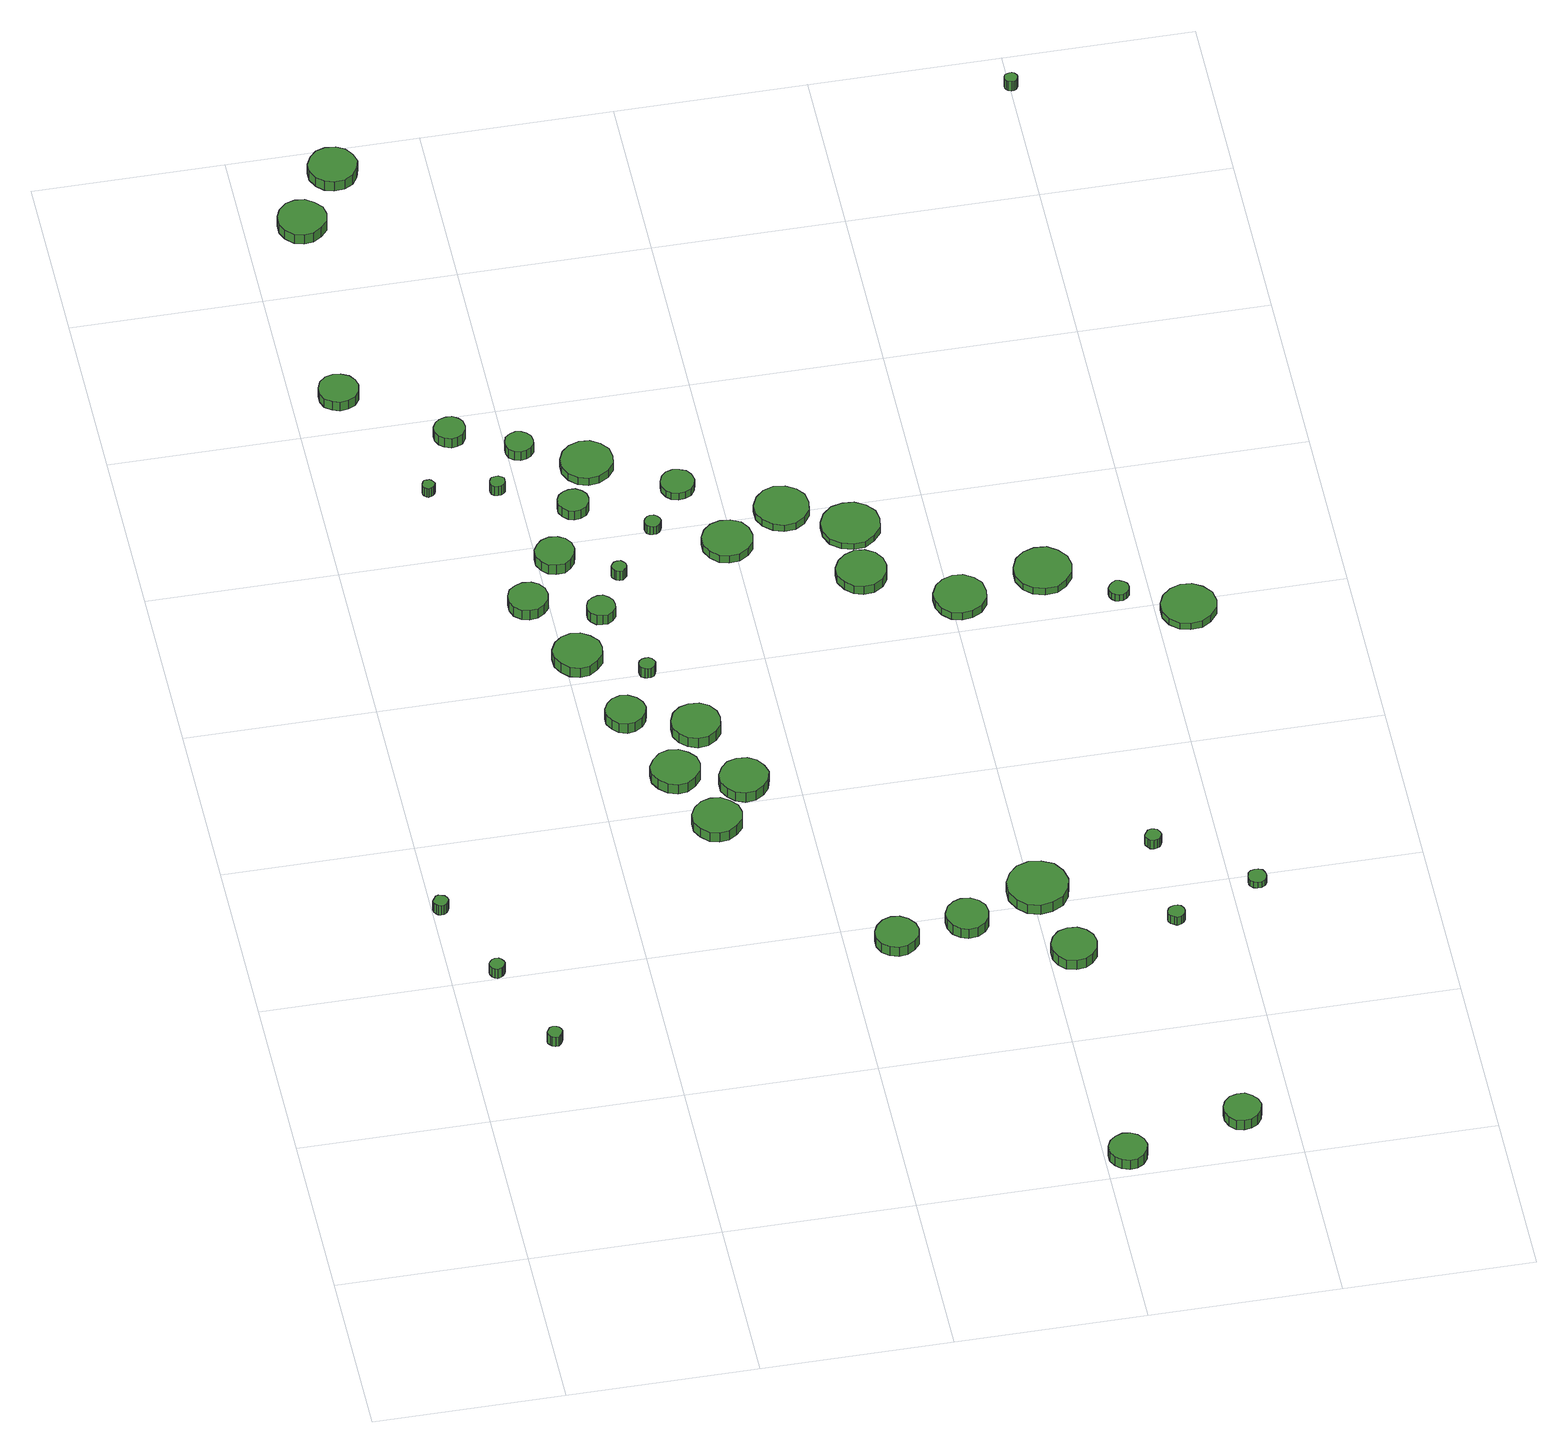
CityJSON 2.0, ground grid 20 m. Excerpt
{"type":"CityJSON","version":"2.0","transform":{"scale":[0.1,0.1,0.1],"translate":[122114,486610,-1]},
"CityObjects":{
"tree1":{"type":"SolitaryVegetationObject","attributes":{"function":"something"},"geometry":[{"type":"MultiSurface","lod":"1","boundaries":[[[0,1,2,3,4,5,6,7,8,9,10,11,12,13,14]],[[15,16,17,18,19,20,21,22,23,24,25,26,27,28,29]],[[0,29,28,1]],[[1,28,27,2]],[[2,27,26,3]],[[3,26,25,4]],[[4,25,24,5]],[[5,24,23,6]],[[6,23,22,7]],[[7,22,21,8]],[[8,21,20,9]],[[9,20,19,10]],[[10,19,18,11]],[[11,18,17,12]],[[12,17,16,13]],[[13,16,15,14]],[[14,15,29,0]]]}]},
"tree2":{"type":"SolitaryVegetationObject","attributes":{"function":"something"},"geometry":[{"type":"MultiSurface","lod":"1","boundaries":[[[30,31,32,33,34,35,36,37,38,39,40,41,42,43,44]],[[45,46,47,48,49,50,51,52,53,54,55,56,57,58,59]],[[30,59,58,31]],[[31,58,57,32]],[[32,57,56,33]],[[33,56,55,34]],[[34,55,54,35]],[[35,54,53,36]],[[36,53,52,37]],[[37,52,51,38]],[[38,51,50,39]],[[39,50,49,40]],[[40,49,48,41]],[[41,48,47,42]],[[42,47,46,43]],[[43,46,45,44]],[[44,45,59,30]]]}]},
"tree3":{"type":"SolitaryVegetationObject","attributes":{"function":"something"},"geometry":[{"type":"MultiSurface","lod":"1","boundaries":[[[60,61,62,63,64,65,66,67,68,69,70,71,72,73,74]],[[75,76,77,78,79,80,81,82,83,84,85,86,87,88,89]],[[60,89,88,61]],[[61,88,87,62]],[[62,87,86,63]],[[63,86,85,64]],[[64,85,84,65]],[[65,84,83,66]],[[66,83,82,67]],[[67,82,81,68]],[[68,81,80,69]],[[69,80,79,70]],[[70,79,78,71]],[[71,78,77,72]],[[72,77,76,73]],[[73,76,75,74]],[[74,75,89,60]]]}]},
"tree4":{"type":"SolitaryVegetationObject","attributes":{"function":"something"},"geometry":[{"type":"MultiSurface","lod":"1","boundaries":[[[90,91,92,93,94,95,96,97,98,99,100,101,102,103,104]],[[105,106,107,108,109,110,111,112,113,114,115,116,117,118,119]],[[90,119,118,91]],[[91,118,117,92]],[[92,117,116,93]],[[93,116,115,94]],[[94,115,114,95]],[[95,114,113,96]],[[96,113,112,97]],[[97,112,111,98]],[[98,111,110,99]],[[99,110,109,100]],[[100,109,108,101]],[[101,108,107,102]],[[102,107,106,103]],[[103,106,105,104]],[[104,105,119,90]]]}]},
"tree5":{"type":"SolitaryVegetationObject","attributes":{"function":"something"},"geometry":[{"type":"MultiSurface","lod":"1","boundaries":[[[120,121,122,123,124,125,126,127,128,129,130,131,132,133,134]],[[135,136,137,138,139,140,141,142,143,144,145,146,147,148,149]],[[120,149,148,121]],[[121,148,147,122]],[[122,147,146,123]],[[123,146,145,124]],[[124,145,144,125]],[[125,144,143,126]],[[126,143,142,127]],[[127,142,141,128]],[[128,141,140,129]],[[129,140,139,130]],[[130,139,138,131]],[[131,138,137,132]],[[132,137,136,133]],[[133,136,135,134]],[[134,135,149,120]]]}]},
"tree6":{"type":"SolitaryVegetationObject","attributes":{"function":"something"},"geometry":[{"type":"MultiSurface","lod":"1","boundaries":[[[150,151,152,153,154,155,156,157,158,159,160,161,162,163,164]],[[165,166,167,168,169,170,171,172,173,174,175,176,177,178,179]],[[150,179,178,151]],[[151,178,177,152]],[[152,177,176,153]],[[153,176,175,154]],[[154,175,174,155]],[[155,174,173,156]],[[156,173,172,157]],[[157,172,171,158]],[[158,171,170,159]],[[159,170,169,160]],[[160,169,168,161]],[[161,168,167,162]],[[162,167,166,163]],[[163,166,165,164]],[[164,165,179,150]]]}]},
"tree7":{"type":"SolitaryVegetationObject","attributes":{"function":"something"},"geometry":[{"type":"MultiSurface","lod":"1","boundaries":[[[180,181,182,183,184,185,186,187,188,189,190,191,192,193,194]],[[195,196,197,198,199,200,201,202,203,204,205,206,207,208,209]],[[180,209,208,181]],[[181,208,207,182]],[[182,207,206,183]],[[183,206,205,184]],[[184,205,204,185]],[[185,204,203,186]],[[186,203,202,187]],[[187,202,201,188]],[[188,201,200,189]],[[189,200,199,190]],[[190,199,198,191]],[[191,198,197,192]],[[192,197,196,193]],[[193,196,195,194]],[[194,195,209,180]]]}]},
"tree8":{"type":"SolitaryVegetationObject","attributes":{"function":"something"},"geometry":[{"type":"MultiSurface","lod":"1","boundaries":[[[210,211,212,213,214,215,216,217,218,219,220,221,222,223,224]],[[225,226,227,228,229,230,231,232,233,234,235,236,237,238,239]],[[210,239,238,211]],[[211,238,237,212]],[[212,237,236,213]],[[213,236,235,214]],[[214,235,234,215]],[[215,234,233,216]],[[216,233,232,217]],[[217,232,231,218]],[[218,231,230,219]],[[219,230,229,220]],[[220,229,228,221]],[[221,228,227,222]],[[222,227,226,223]],[[223,226,225,224]],[[224,225,239,210]]]}]},
"tree9":{"type":"SolitaryVegetationObject","attributes":{"function":"something"},"geometry":[{"type":"MultiSurface","lod":"1","boundaries":[[[240,241,242,243,244,245,246,247,248,249,250,251,252,253,254]],[[255,256,257,258,259,260,261,262,263,264,265,266,267,268,269]],[[240,269,268,241]],[[241,268,267,242]],[[242,267,266,243]],[[243,266,265,244]],[[244,265,264,245]],[[245,264,263,246]],[[246,263,262,247]],[[247,262,261,248]],[[248,261,260,249]],[[249,260,259,250]],[[250,259,258,251]],[[251,258,257,252]],[[252,257,256,253]],[[253,256,255,254]],[[254,255,269,240]]]}]},
"tree10":{"type":"SolitaryVegetationObject","attributes":{"function":"something"},"geometry":[{"type":"MultiSurface","lod":"1","boundaries":[[[270,271,272,273,274,275,276,277,278,279,280,281,282,283,284]],[[285,286,287,288,289,290,291,292,293,294,295,296,297,298,299]],[[270,299,298,271]],[[271,298,297,272]],[[272,297,296,273]],[[273,296,295,274]],[[274,295,294,275]],[[275,294,293,276]],[[276,293,292,277]],[[277,292,291,278]],[[278,291,290,279]],[[279,290,289,280]],[[280,289,288,281]],[[281,288,287,282]],[[282,287,286,283]],[[283,286,285,284]],[[284,285,299,270]]]}]},
"tree11":{"type":"SolitaryVegetationObject","attributes":{"function":"something"},"geometry":[{"type":"MultiSurface","lod":"1","boundaries":[[[300,301,302,303,304,305,306,307,308,309,310,311,312,313,314]],[[315,316,317,318,319,320,321,322,323,324,325,326,327,328,329]],[[300,329,328,301]],[[301,328,327,302]],[[302,327,326,303]],[[303,326,325,304]],[[304,325,324,305]],[[305,324,323,306]],[[306,323,322,307]],[[307,322,321,308]],[[308,321,320,309]],[[309,320,319,310]],[[310,319,318,311]],[[311,318,317,312]],[[312,317,316,313]],[[313,316,315,314]],[[314,315,329,300]]]}]},
"tree12":{"type":"SolitaryVegetationObject","attributes":{"function":"something"},"geometry":[{"type":"MultiSurface","lod":"1","boundaries":[[[330,331,332,333,334,335,336,337,338,339,340,341,342,343,344]],[[345,346,347,348,349,350,351,352,353,354,355,356,357,358,359]],[[330,359,358,331]],[[331,358,357,332]],[[332,357,356,333]],[[333,356,355,334]],[[334,355,354,335]],[[335,354,353,336]],[[336,353,352,337]],[[337,352,351,338]],[[338,351,350,339]],[[339,350,349,340]],[[340,349,348,341]],[[341,348,347,342]],[[342,347,346,343]],[[343,346,345,344]],[[344,345,359,330]]]}]},
"tree13":{"type":"SolitaryVegetationObject","attributes":{"function":"something"},"geometry":[{"type":"MultiSurface","lod":"1","boundaries":[[[360,361,362,363,364,365,366,367,368,369,370,371,372,373,374]],[[375,376,377,378,379,380,381,382,383,384,385,386,387,388,389]],[[360,389,388,361]],[[361,388,387,362]],[[362,387,386,363]],[[363,386,385,364]],[[364,385,384,365]],[[365,384,383,366]],[[366,383,382,367]],[[367,382,381,368]],[[368,381,380,369]],[[369,380,379,370]],[[370,379,378,371]],[[371,378,377,372]],[[372,377,376,373]],[[373,376,375,374]],[[374,375,389,360]]]}]},
"tree14":{"type":"SolitaryVegetationObject","attributes":{"function":"something"},"geometry":[{"type":"MultiSurface","lod":"1","boundaries":[[[390,391,392,393,394,395,396,397,398,399,400,401,402,403,404]],[[405,406,407,408,409,410,411,412,413,414,415,416,417,418,419]],[[390,419,418,391]],[[391,418,417,392]],[[392,417,416,393]],[[393,416,415,394]],[[394,415,414,395]],[[395,414,413,396]],[[396,413,412,397]],[[397,412,411,398]],[[398,411,410,399]],[[399,410,409,400]],[[400,409,408,401]],[[401,408,407,402]],[[402,407,406,403]],[[403,406,405,404]],[[404,405,419,390]]]}]},
"tree15":{"type":"SolitaryVegetationObject","attributes":{"function":"something"},"geometry":[{"type":"MultiSurface","lod":"1","boundaries":[[[420,421,422,423,424,425,426,427,428,429,430,431,432,433,434]],[[435,436,437,438,439,440,441,442,443,444,445,446,447,448,449]],[[420,449,448,421]],[[421,448,447,422]],[[422,447,446,423]],[[423,446,445,424]],[[424,445,444,425]],[[425,444,443,426]],[[426,443,442,427]],[[427,442,441,428]],[[428,441,440,429]],[[429,440,439,430]],[[430,439,438,431]],[[431,438,437,432]],[[432,437,436,433]],[[433,436,435,434]],[[434,435,449,420]]]}]},
"tree16":{"type":"SolitaryVegetationObject","attributes":{"function":"something"},"geometry":[{"type":"MultiSurface","lod":"1","boundaries":[[[450,451,452,453,454,455,456,457,458,459,460,461,462,463,464]],[[465,466,467,468,469,470,471,472,473,474,475,476,477,478,479]],[[450,479,478,451]],[[451,478,477,452]],[[452,477,476,453]],[[453,476,475,454]],[[454,475,474,455]],[[455,474,473,456]],[[456,473,472,457]],[[457,472,471,458]],[[458,471,470,459]],[[459,470,469,460]],[[460,469,468,461]],[[461,468,467,462]],[[462,467,466,463]],[[463,466,465,464]],[[464,465,479,450]]]}]},
"tree17":{"type":"SolitaryVegetationObject","attributes":{"function":"something"},"geometry":[{"type":"MultiSurface","lod":"1","boundaries":[[[480,481,482,483,484,485,486,487,488,489,490,491,492,493,494]],[[495,496,497,498,499,500,501,502,503,504,505,506,507,508,509]],[[480,509,508,481]],[[481,508,507,482]],[[482,507,506,483]],[[483,506,505,484]],[[484,505,504,485]],[[485,504,503,486]],[[486,503,502,487]],[[487,502,501,488]],[[488,501,500,489]],[[489,500,499,490]],[[490,499,498,491]],[[491,498,497,492]],[[492,497,496,493]],[[493,496,495,494]],[[494,495,509,480]]]}]},
"tree18":{"type":"SolitaryVegetationObject","attributes":{"function":"something"},"geometry":[{"type":"MultiSurface","lod":"1","boundaries":[[[510,511,512,513,514,515,516,517,518,519,520,521,522,523,524]],[[525,526,527,528,529,530,531,532,533,534,535,536,537,538,539]],[[510,539,538,511]],[[511,538,537,512]],[[512,537,536,513]],[[513,536,535,514]],[[514,535,534,515]],[[515,534,533,516]],[[516,533,532,517]],[[517,532,531,518]],[[518,531,530,519]],[[519,530,529,520]],[[520,529,528,521]],[[521,528,527,522]],[[522,527,526,523]],[[523,526,525,524]],[[524,525,539,510]]]}]},
"tree19":{"type":"SolitaryVegetationObject","attributes":{"function":"something"},"geometry":[{"type":"MultiSurface","lod":"1","boundaries":[[[540,541,542,543,544,545,546,547,548,549,550,551,552,553,554]],[[555,556,557,558,559,560,561,562,563,564,565,566,567,568,569]],[[540,569,568,541]],[[541,568,567,542]],[[542,567,566,543]],[[543,566,565,544]],[[544,565,564,545]],[[545,564,563,546]],[[546,563,562,547]],[[547,562,561,548]],[[548,561,560,549]],[[549,560,559,550]],[[550,559,558,551]],[[551,558,557,552]],[[552,557,556,553]],[[553,556,555,554]],[[554,555,569,540]]]}]},
"tree20":{"type":"SolitaryVegetationObject","attributes":{"function":"something"},"geometry":[{"type":"MultiSurface","lod":"1","boundaries":[[[570,571,572,573,574,575,576,577,578,579,580,581,582,583,584]],[[585,586,587,588,589,590,591,592,593,594,595,596,597,598,599]],[[570,599,598,571]],[[571,598,597,572]],[[572,597,596,573]],[[573,596,595,574]],[[574,595,594,575]],[[575,594,593,576]],[[576,593,592,577]],[[577,592,591,578]],[[578,591,590,579]],[[579,590,589,580]],[[580,589,588,581]],[[581,588,587,582]],[[582,587,586,583]],[[583,586,585,584]],[[584,585,599,570]]]}]},
"tree21":{"type":"SolitaryVegetationObject","attributes":{"function":"something"},"geometry":[{"type":"MultiSurface","lod":"1","boundaries":[[[600,601,602,603,604,605,606,607,608,609,610,611,612,613,614]],[[615,616,617,618,619,620,621,622,623,624,625,626,627,628,629]],[[600,629,628,601]],[[601,628,627,602]],[[602,627,626,603]],[[603,626,625,604]],[[604,625,624,605]],[[605,624,623,606]],[[606,623,622,607]],[[607,622,621,608]],[[608,621,620,609]],[[609,620,619,610]],[[610,619,618,611]],[[611,618,617,612]],[[612,617,616,613]],[[613,616,615,614]],[[614,615,629,600]]]}]},
"tree22":{"type":"SolitaryVegetationObject","attributes":{"function":"something"},"geometry":[{"type":"MultiSurface","lod":"1","boundaries":[[[630,631,632,633,634,635,636,637,638,639,640,641,642,643,644]],[[645,646,647,648,649,650,651,652,653,654,655,656,657,658,659]],[[630,659,658,631]],[[631,658,657,632]],[[632,657,656,633]],[[633,656,655,634]],[[634,655,654,635]],[[635,654,653,636]],[[636,653,652,637]],[[637,652,651,638]],[[638,651,650,639]],[[639,650,649,640]],[[640,649,648,641]],[[641,648,647,642]],[[642,647,646,643]],[[643,646,645,644]],[[644,645,659,630]]]}]},
"tree23":{"type":"SolitaryVegetationObject","attributes":{"function":"something"},"geometry":[{"type":"MultiSurface","lod":"1","boundaries":[[[660,661,662,663,664,665,666,667,668,669,670,671,672,673,674]],[[675,676,677,678,679,680,681,682,683,684,685,686,687,688,689]],[[660,689,688,661]],[[661,688,687,662]],[[662,687,686,663]],[[663,686,685,664]],[[664,685,684,665]],[[665,684,683,666]],[[666,683,682,667]],[[667,682,681,668]],[[668,681,680,669]],[[669,680,679,670]],[[670,679,678,671]],[[671,678,677,672]],[[672,677,676,673]],[[673,676,675,674]],[[674,675,689,660]]]}]},
"tree24":{"type":"SolitaryVegetationObject","attributes":{"function":"something"},"geometry":[{"type":"MultiSurface","lod":"1","boundaries":[[[690,691,692,693,694,695,696,697,698,699,700,701,702,703,704]],[[705,706,707,708,709,710,711,712,713,714,715,716,717,718,719]],[[690,719,718,691]],[[691,718,717,692]],[[692,717,716,693]],[[693,716,715,694]],[[694,715,714,695]],[[695,714,713,696]],[[696,713,712,697]],[[697,712,711,698]],[[698,711,710,699]],[[699,710,709,700]],[[700,709,708,701]],[[701,708,707,702]],[[702,707,706,703]],[[703,706,705,704]],[[704,705,719,690]]]}]},
"tree25":{"type":"SolitaryVegetationObject","attributes":{"function":"something"},"geometry":[{"type":"MultiSurface","lod":"1","boundaries":[[[720,721,722,723,724,725,726,727,728,729,730,731,732,733,734]],[[735,736,737,738,739,740,741,742,743,744,745,746,747,748,749]],[[720,749,748,721]],[[721,748,747,722]],[[722,747,746,723]],[[723,746,745,724]],[[724,745,744,725]],[[725,744,743,726]],[[726,743,742,727]],[[727,742,741,728]],[[728,741,740,729]],[[729,740,739,730]],[[730,739,738,731]],[[731,738,737,732]],[[732,737,736,733]],[[733,736,735,734]],[[734,735,749,720]]]}]},
"tree26":{"type":"SolitaryVegetationObject","attributes":{"function":"something"},"geometry":[{"type":"MultiSurface","lod":"1","boundaries":[[[750,751,752,753,754,755,756,757,758,759,760,761,762,763,764]],[[765,766,767,768,769,770,771,772,773,774,775,776,777,778,779]],[[750,779,778,751]],[[751,778,777,752]],[[752,777,776,753]],[[753,776,775,754]],[[754,775,774,755]],[[755,774,773,756]],[[756,773,772,757]],[[757,772,771,758]],[[758,771,770,759]],[[759,770,769,760]],[[760,769,768,761]],[[761,768,767,762]],[[762,767,766,763]],[[763,766,765,764]],[[764,765,779,750]]]}]},
"tree27":{"type":"SolitaryVegetationObject","attributes":{"function":"something"},"geometry":[{"type":"MultiSurface","lod":"1","boundaries":[[[780,781,782,783,784,785,786,787,788,789,790,791,792,793,794]],[[795,796,797,798,799,800,801,802,803,804,805,806,807,808,809]],[[780,809,808,781]],[[781,808,807,782]],[[782,807,806,783]],[[783,806,805,784]],[[784,805,804,785]],[[785,804,803,786]],[[786,803,802,787]],[[787,802,801,788]],[[788,801,800,789]],[[789,800,799,790]],[[790,799,798,791]],[[791,798,797,792]],[[792,797,796,793]],[[793,796,795,794]],[[794,795,809,780]]]}]},
"tree28":{"type":"SolitaryVegetationObject","attributes":{"function":"something"},"geometry":[{"type":"MultiSurface","lod":"1","boundaries":[[[810,811,812,813,814,815,816,817,818,819,820,821,822,823,824]],[[825,826,827,828,829,830,831,832,833,834,835,836,837,838,839]],[[810,839,838,811]],[[811,838,837,812]],[[812,837,836,813]],[[813,836,835,814]],[[814,835,834,815]],[[815,834,833,816]],[[816,833,832,817]],[[817,832,831,818]],[[818,831,830,819]],[[819,830,829,820]],[[820,829,828,821]],[[821,828,827,822]],[[822,827,826,823]],[[823,826,825,824]],[[824,825,839,810]]]}]},
"tree29":{"type":"SolitaryVegetationObject","attributes":{"function":"something"},"geometry":[{"type":"MultiSurface","lod":"1","boundaries":[[[840,841,842,843,844,845,846,847,848,849,850,851,852,853,854]],[[855,856,857,858,859,860,861,862,863,864,865,866,867,868,869]],[[840,869,868,841]],[[841,868,867,842]],[[842,867,866,843]],[[843,866,865,844]],[[844,865,864,845]],[[845,864,863,846]],[[846,863,862,847]],[[847,862,861,848]],[[848,861,860,849]],[[849,860,859,850]],[[850,859,858,851]],[[851,858,857,852]],[[852,857,856,853]],[[853,856,855,854]],[[854,855,869,840]]]}]},
"tree30":{"type":"SolitaryVegetationObject","attributes":{"function":"something"},"geometry":[{"type":"MultiSurface","lod":"1","boundaries":[[[870,871,872,873,874,875,876,877,878,879,880,881,882,883,884]],[[885,886,887,888,889,890,891,892,893,894,895,896,897,898,899]],[[870,899,898,871]],[[871,898,897,872]],[[872,897,896,873]],[[873,896,895,874]],[[874,895,894,875]],[[875,894,893,876]],[[876,893,892,877]],[[877,892,891,878]],[[878,891,890,879]],[[879,890,889,880]],[[880,889,888,881]],[[881,888,887,882]],[[882,887,886,883]],[[883,886,885,884]],[[884,885,899,870]]]}]},
"tree31":{"type":"SolitaryVegetationObject","attributes":{"function":"something"},"geometry":[{"type":"MultiSurface","lod":"1","boundaries":[[[900,901,902,903,904,905,906,907,908,909,910,911,912,913,914]],[[915,916,917,918,919,920,921,922,923,924,925,926,927,928,929]],[[900,929,928,901]],[[901,928,927,902]],[[902,927,926,903]],[[903,926,925,904]],[[904,925,924,905]],[[905,924,923,906]],[[906,923,922,907]],[[907,922,921,908]],[[908,921,920,909]],[[909,920,919,910]],[[910,919,918,911]],[[911,918,917,912]],[[912,917,916,913]],[[913,916,915,914]],[[914,915,929,900]]]}]},
"tree32":{"type":"SolitaryVegetationObject","attributes":{"function":"something"},"geometry":[{"type":"MultiSurface","lod":"1","boundaries":[[[930,931,932,933,934,935,936,937,938,939,940,941,942,943,944]],[[945,946,947,948,949,950,951,952,953,954,955,956,957,958,959]],[[930,959,958,931]],[[931,958,957,932]],[[932,957,956,933]],[[933,956,955,934]],[[934,955,954,935]],[[935,954,953,936]],[[936,953,952,937]],[[937,952,951,938]],[[938,951,950,939]],[[939,950,949,940]],[[940,949,948,941]],[[941,948,947,942]],[[942,947,946,943]],[[943,946,945,944]],[[944,945,959,930]]]}]},
"tree33":{"type":"SolitaryVegetationObject","attributes":{"function":"something"},"geometry":[{"type":"MultiSurface","lod":"1","boundaries":[[[960,961,962,963,964,965,966,967,968,969,970,971,972,973,974]],[[975,976,977,978,979,980,981,982,983,984,985,986,987,988,989]],[[960,989,988,961]],[[961,988,987,962]],[[962,987,986,963]],[[963,986,985,964]],[[964,985,984,965]],[[965,984,983,966]],[[966,983,982,967]],[[967,982,981,968]],[[968,981,980,969]],[[969,980,979,970]],[[970,979,978,971]],[[971,978,977,972]],[[972,977,976,973]],[[973,976,975,974]],[[974,975,989,960]]]}]},
"tree34":{"type":"SolitaryVegetationObject","attributes":{"function":"something"},"geometry":[{"type":"MultiSurface","lod":"1","boundaries":[[[990,991,992,993,994,995,996,997,998,999,1000,1001,1002,1003,1004]],[[1005,1006,1007,1008,1009,1010,1011,1012,1013,1014,1015,1016,1017,1018,1019]],[[990,1019,1018,991]],[[991,1018,1017,992]],[[992,1017,1016,993]],[[993,1016,1015,994]],[[994,1015,1014,995]],[[995,1014,1013,996]],[[996,1013,1012,997]],[[997,1012,1011,998]],[[998,1011,1010,999]],[[999,1010,1009,1000]],[[1000,1009,1008,1001]],[[1001,1008,1007,1002]],[[1002,1007,1006,1003]],[[1003,1006,1005,1004]],[[1004,1005,1019,990]]]}]},
"tree35":{"type":"SolitaryVegetationObject","attributes":{"function":"something"},"geometry":[{"type":"MultiSurface","lod":"1","boundaries":[[[1020,1021,1022,1023,1024,1025,1026,1027,1028,1029,1030,1031,1032,1033,1034]],[[1035,1036,1037,1038,1039,1040,1041,1042,1043,1044,1045,1046,1047,1048,1049]],[[1020,1049,1048,1021]],[[1021,1048,1047,1022]],[[1022,1047,1046,1023]],[[1023,1046,1045,1024]],[[1024,1045,1044,1025]],[[1025,1044,1043,1026]],[[1026,1043,1042,1027]],[[1027,1042,1041,1028]],[[1028,1041,1040,1029]],[[1029,1040,1039,1030]],[[1030,1039,1038,1031]],[[1031,1038,1037,1032]],[[1032,1037,1036,1033]],[[1033,1036,1035,1034]],[[1034,1035,1049,1020]]]}]},
"tree36":{"type":"SolitaryVegetationObject","attributes":{"function":"something"},"geometry":[{"type":"MultiSurface","lod":"1","boundaries":[[[1050,1051,1052,1053,1054,1055,1056,1057,1058,1059,1060,1061,1062,1063,1064]],[[1065,1066,1067,1068,1069,1070,1071,1072,1073,1074,1075,1076,1077,1078,1079]],[[1050,1079,1078,1051]],[[1051,1078,1077,1052]],[[1052,1077,1076,1053]],[[1053,1076,1075,1054]],[[1054,1075,1074,1055]],[[1055,1074,1073,1056]],[[1056,1073,1072,1057]],[[1057,1072,1071,1058]],[[1058,1071,1070,1059]],[[1059,1070,1069,1060]],[[1060,1069,1068,1061]],[[1061,1068,1067,1062]],[[1062,1067,1066,1063]],[[1063,1066,1065,1064]],[[1064,1065,1079,1050]]]}]},
"tree37":{"type":"SolitaryVegetationObject","attributes":{"function":"something"},"geometry":[{"type":"MultiSurface","lod":"1","boundaries":[[[1080,1081,1082,1083,1084,1085,1086,1087,1088,1089,1090,1091,1092,1093,1094]],[[1095,1096,1097,1098,1099,1100,1101,1102,1103,1104,1105,1106,1107,1108,1109]],[[1080,1109,1108,1081]],[[1081,1108,1107,1082]],[[1082,1107,1106,1083]],[[1083,1106,1105,1084]],[[1084,1105,1104,1085]],[[1085,1104,1103,1086]],[[1086,1103,1102,1087]],[[1087,1102,1101,1088]],[[1088,1101,1100,1089]],[[1089,1100,1099,1090]],[[1090,1099,1098,1091]],[[1091,1098,1097,1092]],[[1092,1097,1096,1093]],[[1093,1096,1095,1094]],[[1094,1095,1109,1080]]]}]},
"tree38":{"type":"SolitaryVegetationObject","attributes":{"function":"something"},"geometry":[{"type":"MultiSurface","lod":"1","boundaries":[[[1110,1111,1112,1113,1114,1115,1116,1117,1118,1119,1120,1121,1122,1123,1124]],[[1125,1126,1127,1128,1129,1130,1131,1132,1133,1134,1135,1136,1137,1138,1139]],[[1110,1139,1138,1111]],[[1111,1138,1137,1112]],[[1112,1137,1136,1113]],[[1113,1136,1135,1114]],[[1114,1135,1134,1115]],[[1115,1134,1133,1116]],[[1116,1133,1132,1117]],[[1117,1132,1131,1118]],[[1118,1131,1130,1119]],[[1119,1130,1129,1120]],[[1120,1129,1128,1121]],[[1121,1128,1127,1122]],[[1122,1127,1126,1123]],[[1123,1126,1125,1124]],[[1124,1125,1139,1110]]]}]},
"tree39":{"type":"SolitaryVegetationObject","attributes":{"function":"something"},"geometry":[{"type":"MultiSurface","lod":"1","boundaries":[[[1140,1141,1142,1143,1144,1145,1146,1147,1148,1149,1150,1151,1152,1153,1154]],[[1155,1156,1157,1158,1159,1160,1161,1162,1163,1164,1165,1166,1167,1168,1169]],[[1140,1169,1168,1141]],[[1141,1168,1167,1142]],[[1142,1167,1166,1143]],[[1143,1166,1165,1144]],[[1144,1165,1164,1145]],[[1145,1164,1163,1146]],[[1146,1163,1162,1147]],[[1147,1162,1161,1148]],[[1148,1161,1160,1149]],[[1149,1160,1159,1150]],[[1150,1159,1158,1151]],[[1151,1158,1157,1152]],[[1152,1157,1156,1153]],[[1153,1156,1155,1154]],[[1154,1155,1169,1140]]]}]},
"tree40":{"type":"SolitaryVegetationObject","attributes":{"function":"something"},"geometry":[{"type":"MultiSurface","lod":"1","boundaries":[[[1170,1171,1172,1173,1174,1175,1176,1177,1178,1179,1180,1181,1182,1183,1184]],[[1185,1186,1187,1188,1189,1190,1191,1192,1193,1194,1195,1196,1197,1198,1199]],[[1170,1199,1198,1171]],[[1171,1198,1197,1172]],[[1172,1197,1196,1173]],[[1173,1196,1195,1174]],[[1174,1195,1194,1175]],[[1175,1194,1193,1176]],[[1176,1193,1192,1177]],[[1177,1192,1191,1178]],[[1178,1191,1190,1179]],[[1179,1190,1189,1180]],[[1180,1189,1188,1181]],[[1181,1188,1187,1182]],[[1182,1187,1186,1183]],[[1183,1186,1185,1184]],[[1184,1185,1199,1170]]]}]},
"tree41":{"type":"SolitaryVegetationObject","attributes":{"function":"something"},"geometry":[{"type":"MultiSurface","lod":"1","boundaries":[[[1200,1201,1202,1203,1204,1205,1206,1207,1208,1209,1210,1211,1212,1213,1214]],[[1215,1216,1217,1218,1219,1220,1221,1222,1223,1224,1225,1226,1227,1228,1229]],[[1200,1229,1228,1201]],[[1201,1228,1227,1202]],[[1202,1227,1226,1203]],[[1203,1226,1225,1204]],[[1204,1225,1224,1205]],[[1205,1224,1223,1206]],[[1206,1223,1222,1207]],[[1207,1222,1221,1208]],[[1208,1221,1220,1209]],[[1209,1220,1219,1210]],[[1210,1219,1218,1211]],[[1211,1218,1217,1212]],[[1212,1217,1216,1213]],[[1213,1216,1215,1214]],[[1214,1215,1229,1200]]]}]},
"tree42":{"type":"SolitaryVegetationObject","attributes":{"function":"something"},"geometry":[{"type":"MultiSurface","lod":"1","boundaries":[[[1230,1231,1232,1233,1234,1235,1236,1237,1238,1239,1240,1241,1242,1243,1244]],[[1245,1246,1247,1248,1249,1250,1251,1252,1253,1254,1255,1256,1257,1258,1259]],[[1230,1259,1258,1231]],[[1231,1258,1257,1232]],[[1232,1257,1256,1233]],[[1233,1256,1255,1234]],[[1234,1255,1254,1235]],[[1235,1254,1253,1236]],[[1236,1253,1252,1237]],[[1237,1252,1251,1238]],[[1238,1251,1250,1239]],[[1239,1250,1249,1240]],[[1240,1249,1248,1241]],[[1241,1248,1247,1242]],[[1242,1247,1246,1243]],[[1243,1246,1245,1244]],[[1244,1245,1259,1230]]]}]},
"tree43":{"type":"SolitaryVegetationObject","attributes":{"function":"something"},"geometry":[{"type":"MultiSurface","lod":"1","boundaries":[[[1260,1261,1262,1263,1264,1265,1266,1267,1268,1269,1270,1271,1272,1273,1274]],[[1275,1276,1277,1278,1279,1280,1281,1282,1283,1284,1285,1286,1287,1288,1289]],[[1260,1289,1288,1261]],[[1261,1288,1287,1262]],[[1262,1287,1286,1263]],[[1263,1286,1285,1264]],[[1264,1285,1284,1265]],[[1265,1284,1283,1266]],[[1266,1283,1282,1267]],[[1267,1282,1281,1268]],[[1268,1281,1280,1269]],[[1269,1280,1279,1270]],[[1270,1279,1278,1271]],[[1271,1278,1277,1272]],[[1272,1277,1276,1273]],[[1273,1276,1275,1274]],[[1274,1275,1289,1260]]]}]}
},
"vertices":[
[16,503,26],[15,506,26],[13,509,26],[10,510,26],[7,511,26],[4,510,26],[2,507,26],[0,504,26],[0,501,26],[2,498,26],[4,496,26],[7,495,26],[10,495,26],[13,497,26],[15,500,26],[15,500,13],[13,497,13],[10,495,13],[7,495,13],[4,496,13],[2,498,13],[0,501,13],[0,504,13],[2,507,13],[4,510,13],[7,511,13],[10,510,13],[13,509,13],[15,506,13],[16,503,13],
[54,400,29],[53,403,29],[51,406,29],[49,408,29],[45,408,29],[42,407,29],[40,405,29],[38,402,29],[38,399,29],[40,395,29],[42,393,29],[45,392,29],[49,393,29],[51,394,29],[53,397,29],[53,397,16],[51,394,16],[49,393,16],[45,392,16],[42,393,16],[40,395,16],[38,399,16],[38,402,16],[40,405,16],[42,407,16],[45,408,16],[49,408,16],[51,406,16],[53,403,16],[54,400,16],
[92,290,32],[91,293,32],[89,296,32],[87,297,32],[83,298,32],[80,297,32],[78,294,32],[76,291,32],[76,288,32],[78,285,32],[80,283,32],[83,282,32],[87,282,32],[89,284,32],[91,287,32],[91,287,19],[89,284,19],[87,282,19],[83,282,19],[80,283,19],[78,285,19],[76,288,19],[76,291,19],[78,294,19],[80,297,19],[83,298,19],[87,297,19],[89,296,19],[91,293,19],[92,290,19],
[68,1244,27],[66,1252,27],[61,1259,27],[53,1263,27],[45,1264,27],[37,1262,27],[30,1256,27],[27,1248,27],[27,1239,27],[30,1231,27],[37,1226,27],[45,1223,27],[53,1224,27],[61,1228,27],[66,1235,27],[66,1235,15],[61,1228,15],[53,1224,15],[45,1223,15],[37,1226,15],[30,1231,15],[27,1239,15],[27,1248,15],[30,1256,15],[37,1262,15],[45,1264,15],[53,1263,15],[61,1259,15],[66,1252,15],[68,1244,15],
[117,1092,26],[116,1094,26],[114,1097,26],[112,1098,26],[109,1098,26],[107,1098,26],[105,1096,26],[104,1093,26],[104,1090,26],[105,1088,26],[107,1086,26],[109,1085,26],[112,1086,26],[114,1087,26],[116,1089,26],[116,1089,14],[114,1087,14],[112,1086,14],[109,1085,14],[107,1086,14],[105,1088,14],[104,1090,14],[104,1093,14],[105,1096,14],[107,1098,14],[109,1098,14],[112,1098,14],[114,1097,14],[116,1094,14],[117,1092,14],
[199,914,26],[197,923,26],[192,930,26],[185,934,26],[176,935,26],[168,932,26],[161,927,26],[158,919,26],[158,910,26],[161,902,26],[168,896,26],[176,894,26],[185,895,26],[192,899,26],[197,906,26],[197,906,13],[192,899,13],[185,895,13],[176,894,13],[168,896,13],[161,902,13],[158,910,13],[158,919,13],[161,927,13],[168,932,13],[176,935,13],[185,934,13],[192,930,13],[197,923,13],[199,914,13],
[238,829,26],[236,839,26],[229,847,26],[220,853,26],[210,854,26],[200,851,26],[192,844,26],[187,834,26],[187,823,26],[192,814,26],[200,806,26],[210,803,26],[220,804,26],[229,810,26],[236,818,26],[236,818,13],[229,810,13],[220,804,13],[210,803,13],[200,806,13],[192,814,13],[187,823,13],[187,834,13],[192,844,13],[200,851,13],[210,854,13],[220,853,13],[229,847,13],[236,839,13],[238,829,13],
[265,736,26],[263,744,26],[258,751,26],[250,756,26],[242,757,26],[233,754,26],[227,748,26],[223,740,26],[223,732,26],[227,724,26],[233,718,26],[242,715,26],[250,716,26],[258,721,26],[263,728,26],[263,728,13],[258,721,13],[250,716,13],[242,715,13],[233,718,13],[227,724,13],[223,732,13],[223,740,13],[227,748,13],[233,754,13],[242,757,13],[250,756,13],[258,751,13],[263,744,13],[265,736,13],
[303,645,27],[301,655,27],[294,663,27],[285,669,27],[275,670,27],[265,667,27],[257,659,27],[252,650,27],[252,639,27],[257,630,27],[265,622,27],[275,619,27],[285,620,27],[294,626,27],[301,634,27],[301,634,14],[294,626,14],[285,620,14],[275,619,14],[265,622,14],[257,630,14],[252,639,14],[252,650,14],[257,659,14],[265,667,14],[275,670,14],[285,669,14],[294,663,14],[301,655,14],[303,645,14],
[331,568,28],[329,578,28],[322,586,28],[313,592,28],[303,593,28],[293,590,28],[285,583,28],[280,573,28],[280,562,28],[285,553,28],[293,545,28],[303,542,28],[313,543,28],[322,549,28],[329,557,28],[329,557,15],[322,549,15],[313,543,15],[303,542,15],[293,545,15],[285,553,15],[280,562,15],[280,573,15],[285,583,15],[293,590,15],[303,593,15],[313,592,15],[322,586,15],[329,578,15],[331,568,15],
[163,1169,24],[162,1176,24],[158,1181,24],[152,1185,24],[146,1185,24],[139,1183,24],[134,1179,24],[131,1173,24],[131,1166,24],[134,1160,24],[139,1156,24],[146,1153,24],[152,1154,24],[158,1157,24],[162,1163,24],[162,1163,11],[158,1157,11],[152,1154,11],[146,1153,11],[139,1156,11],[134,1160,11],[131,1166,11],[131,1173,11],[134,1179,11],[139,1183,11],[146,1185,11],[152,1185,11],[158,1181,11],[162,1176,11],[163,1169,11],
[187,1084,25],[187,1087,25],[185,1089,25],[182,1091,25],[179,1091,25],[175,1090,25],[173,1088,25],[172,1085,25],[172,1082,25],[173,1079,25],[175,1077,25],[179,1076,25],[182,1076,25],[185,1078,25],[187,1080,25],[187,1080,12],[185,1078,12],[182,1076,12],[179,1076,12],[175,1077,12],[173,1079,12],[172,1082,12],[172,1085,12],[173,1088,12],[175,1090,12],[179,1091,12],[182,1091,12],[185,1089,12],[187,1087,12],[187,1084,12],
[83,1491,28],[81,1501,28],[74,1509,28],[65,1515,28],[55,1516,28],[45,1513,28],[37,1505,28],[33,1496,28],[33,1485,28],[37,1476,28],[45,1468,28],[55,1465,28],[65,1466,28],[74,1472,28],[81,1480,28],[81,1480,15],[74,1472,15],[65,1466,15],[55,1465,15],[45,1468,15],[37,1476,15],[33,1485,15],[33,1496,15],[37,1505,15],[45,1513,15],[55,1516,15],[65,1515,15],[74,1509,15],[81,1501,15],[83,1491,15],
[238,974,25],[236,983,25],[231,990,25],[224,994,25],[215,995,25],[207,992,25],[201,986,25],[197,979,25],[197,970,25],[201,962,25],[207,956,25],[215,954,25],[224,954,25],[231,959,25],[236,966,25],[236,966,12],[231,959,12],[224,954,12],[215,954,12],[207,956,12],[201,962,12],[197,970,12],[197,979,12],[201,986,12],[207,992,12],[215,995,12],[224,994,12],[231,990,12],[236,983,12],[238,974,12],
[263,888,25],[262,894,25],[258,899,25],[253,903,25],[247,903,25],[241,901,25],[236,897,25],[234,891,25],[234,885,25],[236,880,25],[241,875,25],[247,874,25],[253,874,25],[258,877,25],[262,882,25],[262,882,12],[258,877,12],[253,874,12],[247,874,12],[241,875,12],[236,880,12],[234,885,12],[234,891,12],[236,897,12],[241,901,12],[247,903,12],[253,903,12],[258,899,12],[262,894,12],[263,888,12],
[287,798,25],[286,801,25],[284,804,25],[281,806,25],[277,806,25],[274,805,25],[271,803,25],[270,800,25],[270,796,25],[271,793,25],[274,791,25],[277,790,25],[281,790,25],[284,792,25],[286,795,25],[286,795,12],[284,792,12],[281,790,12],[277,790,12],[274,791,12],[271,793,12],[270,796,12],[270,800,12],[271,803,12],[274,805,12],[277,806,12],[281,806,12],[284,804,12],[286,801,12],[287,798,12],
[336,708,25],[334,718,25],[328,727,25],[319,732,25],[308,733,25],[298,730,25],[290,723,25],[286,713,25],[286,702,25],[290,693,25],[298,686,25],[308,682,25],[319,683,25],[328,689,25],[334,697,25],[334,697,12],[328,689,12],[319,683,12],[308,682,12],[298,686,12],[290,693,12],[286,702,12],[286,713,12],[290,723,12],[298,730,12],[308,733,12],[319,732,12],[328,727,12],[334,718,12],[336,708,12],
[369,620,27],[366,630,27],[360,639,27],[351,644,27],[340,645,27],[330,642,27],[323,635,27],[318,625,27],[318,614,27],[323,605,27],[330,598,27],[340,594,27],[351,595,27],[360,601,27],[366,609,27],[366,609,14],[360,601,14],[351,595,14],[340,594,14],[330,598,14],[323,605,14],[318,614,14],[318,625,14],[323,635,14],[330,642,14],[340,645,14],[351,644,14],[360,639,14],[366,630,14],[369,620,14],
[227,1137,23],[226,1143,23],[222,1148,23],[217,1151,23],[211,1152,23],[205,1150,23],[200,1146,23],[198,1140,23],[198,1134,23],[200,1128,23],[205,1124,23],[211,1122,23],[217,1123,23],[222,1126,23],[226,1131,23],[226,1131,11],[222,1126,11],[217,1123,11],[211,1122,11],[205,1124,11],[200,1128,11],[198,1134,11],[198,1140,11],[200,1146,11],[205,1150,11],[211,1152,11],[217,1151,11],[222,1148,11],[226,1143,11],[227,1137,11],
[285,940,25],[284,944,25],[282,946,25],[280,948,25],[276,948,25],[273,947,25],[271,945,25],[269,942,25],[269,939,25],[271,936,25],[273,934,25],[276,933,25],[280,933,25],[282,935,25],[284,937,25],[284,937,12],[282,935,12],[280,933,12],[276,933,12],[273,934,12],[271,936,12],[269,939,12],[269,942,12],[271,945,12],[273,947,12],[276,948,12],[280,948,12],[282,946,12],[284,944,12],[285,940,12],
[474,365,31],[472,374,31],[466,382,31],[458,387,31],[449,388,31],[440,385,31],[433,378,31],[429,370,31],[429,361,31],[433,352,31],[440,346,31],[449,343,31],[458,344,31],[466,349,31],[472,356,31],[472,356,18],[466,349,18],[458,344,18],[449,343,18],[440,346,18],[433,352,18],[429,361,18],[429,370,18],[433,378,18],[440,385,18],[449,388,18],[458,387,18],[466,382,18],[472,374,18],[474,365,18],
[266,1044,23],[265,1051,23],[261,1056,23],[255,1060,23],[248,1060,23],[242,1058,23],[237,1054,23],[234,1048,23],[234,1041,23],[237,1035,23],[242,1030,23],[248,1028,23],[255,1029,23],[261,1032,23],[265,1038,23],[265,1038,11],[261,1032,11],[255,1029,11],[248,1028,11],[242,1030,11],[237,1035,11],[234,1041,11],[234,1048,11],[237,1054,11],[242,1058,11],[248,1060,11],[255,1060,11],[261,1056,11],[265,1051,11],[266,1044,11],
[128,1557,30],[125,1567,30],[119,1576,30],[110,1581,30],[99,1582,30],[89,1579,30],[82,1572,30],[77,1562,30],[77,1552,30],[82,1542,30],[89,1535,30],[99,1532,30],[110,1533,30],[119,1538,30],[125,1547,30],[125,1547,17],[119,1538,17],[110,1533,17],[99,1532,17],[89,1535,17],[82,1542,17],[77,1552,17],[77,1562,17],[82,1572,17],[89,1579,17],[99,1582,17],[110,1581,17],[119,1576,17],[125,1567,17],[128,1557,17],
[302,1101,21],[300,1112,21],[293,1121,21],[283,1127,21],[272,1128,21],[261,1124,21],[253,1117,21],[248,1106,21],[248,1095,21],[253,1085,21],[261,1077,21],[272,1074,21],[283,1075,21],[293,1081,21],[300,1090,21],[300,1090,11],[293,1081,11],[283,1075,11],[272,1074,11],[261,1077,11],[253,1085,11],[248,1095,11],[248,1106,11],[253,1117,11],[261,1124,11],[272,1128,11],[283,1127,11],[293,1121,11],[300,1112,11],[302,1101,11],
[332,1000,22],[331,1004,22],[329,1007,22],[326,1009,22],[322,1009,22],[319,1008,22],[316,1005,22],[315,1002,22],[315,998,22],[316,995,22],[319,993,22],[322,992,22],[326,992,22],[329,994,22],[331,997,22],[331,997,11],[329,994,11],[326,992,11],[322,992,11],[319,993,11],[316,995,11],[315,998,11],[315,1002,11],[316,1005,11],[319,1008,11],[322,1009,11],[326,1009,11],[329,1007,11],[331,1004,11],[332,1000,11],
[642,20,29],[640,28,29],[635,35,29],[628,39,29],[620,40,29],[612,37,29],[606,32,29],[602,24,29],[602,16,29],[606,9,29],[612,3,29],[620,0,29],[628,1,29],[635,5,29],[640,12,29],[640,12,16],[635,5,16],[628,1,16],[620,0,16],[612,3,16],[606,9,16],[602,16,16],[602,24,16],[606,32,16],[612,37,16],[620,40,16],[628,39,16],[635,35,16],[640,28,16],[642,20,16],
[549,381,27],[547,391,27],[542,398,27],[534,403,27],[524,404,27],[516,401,27],[509,395,27],[505,386,27],[505,377,27],[509,368,27],[516,362,27],[524,359,27],[534,360,27],[542,365,27],[547,372,27],[547,372,14],[542,365,14],[534,360,14],[524,359,14],[516,362,14],[509,368,14],[505,377,14],[505,386,14],[509,395,14],[516,401,14],[524,404,14],[534,403,14],[542,398,14],[547,391,14],[549,381,14],
[377,1053,20],[375,1061,20],[371,1067,20],[364,1070,20],[357,1071,20],[350,1069,20],[345,1064,20],[342,1057,20],[342,1050,20],[345,1043,20],[350,1038,20],[357,1036,20],[364,1037,20],[371,1040,20],[375,1046,20],[375,1046,11],[371,1040,11],[364,1037,11],[357,1036,11],[350,1038,11],[345,1043,11],[342,1050,11],[342,1057,11],[345,1064,11],[350,1069,11],[357,1071,11],[364,1070,11],[371,1067,11],[375,1061,11],[377,1053,11],
[419,963,21],[417,974,21],[411,983,21],[401,988,21],[390,989,21],[380,986,21],[372,979,21],[367,969,21],[367,958,21],[372,948,21],[380,940,21],[390,937,21],[401,938,21],[411,944,21],[417,952,21],[417,952,11],[411,944,11],[401,938,11],[390,937,11],[380,940,11],[372,948,11],[367,958,11],[367,969,11],[372,979,11],[380,986,11],[390,989,11],[401,988,11],[411,983,11],[417,974,11],[419,963,11],
[649,322,23],[647,332,23],[641,340,23],[633,345,23],[623,346,23],[613,343,23],[606,336,23],[602,327,23],[602,317,23],[606,308,23],[613,301,23],[623,298,23],[633,299,23],[641,304,23],[647,312,23],[647,312,10],[641,304,10],[633,299,10],[623,298,10],[613,301,10],[606,308,10],[602,317,10],[602,327,10],[606,336,10],[613,343,10],[623,346,10],[633,345,10],[641,340,10],[647,332,10],[649,322,10],
[637,412,26],[634,425,26],[627,436,26],[615,442,26],[602,444,26],[589,440,26],[580,431,26],[574,419,26],[574,405,26],[580,393,26],[589,384,26],[602,380,26],[615,382,26],[627,388,26],[634,399,26],[634,399,13],[627,388,13],[615,382,13],[602,380,13],[589,384,13],[580,393,13],[574,405,13],[574,419,13],[580,431,13],[589,440,13],[602,444,13],[615,442,13],[627,436,13],[634,425,13],[637,412,13],
[484,999,20],[482,1011,20],[475,1020,20],[465,1026,20],[453,1028,20],[442,1024,20],[433,1016,20],[428,1005,20],[428,993,20],[433,983,20],[442,975,20],[453,971,20],[465,972,20],[475,978,20],[482,988,20],[482,988,11],[475,978,11],[465,972,11],[453,971,11],[442,975,11],[433,983,11],[428,993,11],[428,1005,11],[433,1016,11],[442,1024,11],[453,1028,11],[465,1026,11],[475,1020,11],[482,1011,11],[484,999,11],
[768,62,21],[766,70,21],[761,76,21],[754,81,21],[746,81,21],[738,79,21],[732,73,21],[729,66,21],[729,58,21],[732,50,21],[738,44,21],[746,42,21],[754,43,21],[761,47,21],[766,54,21],[766,54,8],[761,47,8],[754,43,8],[746,42,8],[738,44,8],[732,50,8],[729,58,8],[729,66,8],[732,73,8],[738,79,8],[746,81,8],[754,81,8],[761,76,8],[766,70,8],[768,62,8],
[544,894,21],[542,905,21],[536,914,21],[526,920,21],[515,921,21],[505,917,21],[497,910,21],[492,900,21],[492,889,21],[497,879,21],[505,871,21],[515,868,21],[526,869,21],[536,875,21],[542,884,21],[542,884,10],[536,875,10],[526,869,10],[515,868,10],[505,871,10],[497,879,10],[492,889,10],[492,900,10],[497,910,10],[505,917,10],[515,921,10],[526,920,10],[536,914,10],[542,905,10],[544,894,10],
[550,962,19],[548,975,19],[540,985,19],[529,991,19],[517,992,19],[505,989,19],[495,980,19],[490,969,19],[490,956,19],[495,944,19],[505,936,19],[517,932,19],[529,933,19],[540,940,19],[548,950,19],[548,950,11],[540,940,11],[529,933,11],[517,932,11],[505,936,11],[495,944,11],[490,956,11],[490,969,11],[495,980,11],[505,989,11],[517,992,11],[529,991,11],[540,985,11],[548,975,11],[550,962,11],
[746,353,18],[745,357,18],[743,360,18],[740,362,18],[736,362,18],[733,361,18],[730,359,18],[728,355,18],[728,351,18],[730,348,18],[733,346,18],[736,344,18],[740,345,18],[743,347,18],[745,350,18],[745,350,7],[743,347,7],[740,345,7],[736,344,7],[733,346,7],[730,348,7],[728,351,7],[728,355,7],[730,359,7],[733,361,7],[736,362,7],[740,362,7],[743,360,7],[745,357,7],[746,353,7],
[636,840,20],[634,852,20],[627,861,20],[617,867,20],[606,868,20],[595,864,20],[587,857,20],[582,846,20],[582,835,20],[587,824,20],[595,816,20],[606,813,20],[617,814,20],[627,820,20],[634,829,20],[634,829,10],[627,820,10],[617,814,10],[606,813,10],[595,816,10],[587,824,10],[582,835,10],[582,846,10],[587,857,10],[595,864,10],[606,868,10],[617,867,10],[627,861,10],[634,852,10],[636,840,10],
[743,463,20],[742,467,20],[740,470,20],[737,471,20],[734,472,20],[730,471,20],[728,468,20],[726,465,20],[726,462,20],[728,459,20],[730,456,20],[734,455,20],[737,456,20],[740,457,20],[742,460,20],[742,460,8],[740,457,8],[737,456,8],[734,455,8],[730,456,8],[728,459,8],[726,462,8],[726,465,8],[728,468,8],[730,471,8],[734,472,8],[737,471,8],[740,470,8],[742,467,8],[743,463,8],
[837,389,16],[836,393,16],[834,397,16],[830,399,16],[826,399,16],[822,398,16],[819,395,16],[818,391,16],[818,387,16],[819,384,16],[822,381,16],[826,380,16],[830,380,16],[834,382,16],[836,385,16],[836,385,8],[834,382,8],[830,380,8],[826,380,8],[822,381,8],[819,384,8],[818,387,8],[818,391,8],[819,395,8],[822,398,8],[826,399,8],[830,399,8],[834,397,8],[836,393,8],[837,389,8],
[728,862,19],[726,874,19],[718,884,19],[708,891,19],[695,892,19],[683,888,19],[674,880,19],[669,868,19],[669,856,19],[674,844,19],[683,836,19],[695,832,19],[708,833,19],[718,840,19],[726,850,19],[726,850,10],[718,840,10],[708,833,10],[695,832,10],[683,836,10],[674,844,10],[669,856,10],[669,868,10],[674,880,10],[683,888,10],[695,892,10],[708,891,10],[718,884,10],[726,874,10],[728,862,10],
[779,819,19],[778,824,19],[775,827,19],[771,829,19],[767,830,19],[763,828,19],[760,825,19],[758,821,19],[758,817,19],[760,813,19],[763,810,19],[767,809,19],[771,809,19],[775,811,19],[778,815,19],[778,815,10],[775,811,10],[771,809,10],[767,809,10],[763,810,10],[760,813,10],[758,817,10],[758,821,10],[760,825,10],[763,828,10],[767,830,10],[771,829,10],[775,827,10],[778,824,10],[779,819,10],
[862,783,19],[860,795,19],[852,805,19],[842,811,19],[830,812,19],[819,808,19],[810,800,19],[805,789,19],[805,777,19],[810,766,19],[819,758,19],[830,755,19],[842,756,19],[852,762,19],[860,772,19],[860,772,10],[852,762,10],[842,756,10],[830,755,10],[819,758,10],[810,766,10],[805,777,10],[805,789,10],[810,800,10],[819,808,10],[830,812,10],[842,811,10],[852,805,10],[860,795,10],[862,783,10],
[806,1545,34],[805,1547,34],[803,1550,34],[801,1551,34],[798,1551,34],[795,1550,34],[793,1549,34],[792,1546,34],[792,1543,34],[793,1541,34],[795,1539,34],[798,1538,34],[801,1538,34],[803,1539,34],[805,1542,34],[805,1542,21],[803,1539,21],[801,1538,21],[798,1538,21],[795,1539,21],[793,1541,21],[792,1543,21],[792,1546,21],[793,1549,21],[795,1550,21],[798,1551,21],[801,1551,21],[803,1550,21],[805,1547,21],[806,1545,21]
]}
